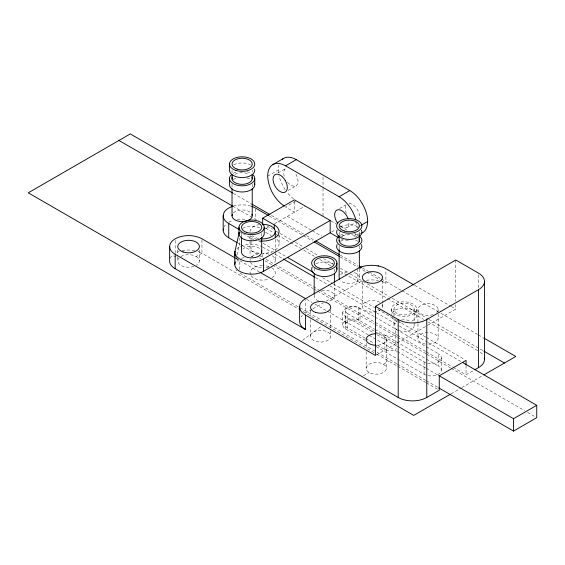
<?xml version="1.0" encoding="UTF-8"?>
<svg xmlns="http://www.w3.org/2000/svg" width="565" height="565" viewBox="0 0 565 565"><rect width="100%" height="100%" fill="white"/><g stroke="black" fill="none" stroke-linecap="round" stroke-linejoin="round"><path stroke-width="0.42" stroke-dasharray="2.83 2.12" d="M235.951 259.321L236.728 255.91M236.919 255.062L239.447 243.974L239.447 238.204M355.675 234.15L354.566 236.601L352.864 238.176M302.466 340.413L321.655 325.97M267.683 176.132L278.397 169.945A25.248 14.577 60 0 1 279.004 164.959M277.987 172.947L285.848 168.412A10.099 5.834 60 0 0 283.997 171.047L283.75 173.038A10.099 5.834 60 0 0 284.421 176.909M288.086 190.44L295.947 185.906M295.537 201.281L285.537 207.058L294.464 212.207L294.464 201.486M265.649 228.846L269.385 226.692M274.618 223.669L305.178 206.027M339.586 208.513L346.013 204.805M331.606 232.003L335.893 229.524M346.832 227.66L356.12 222.299M341.246 236.742L346.246 233.861M358.387 226.847L356.96 227.674A25.248 14.577 60 0 0 356.353 221.981M359.1 226.438L361.247 225.195M355.3 237.173L359.587 234.694M312.163 309.239L305.545 313.059L305.545 300.326M312.897 308.815L323.251 302.84M326.231 301.117L344.827 290.382L396.672 320.313M333.371 283.934L344.827 290.544L357.327 283.326A20.199 11.66 0 0 1 363.881 280.798M376.205 355.039L396.672 343.223M397.428 342.786L455.793 309.09L455.793 304.704M363.415 375.753L369.122 372.455M383.409 364.206L388.777 361.113M453.081 367.314L466.054 374.8L473.406 370.555M451.082 393.826L460.991 388.106M461.753 387.668L482.333 375.782M180.913 256.531A10.827 6.264 0 0 1 196.232 256.524L201.952 253.254L298.518 309.006M360.385 233.677L358.747 234.185L354.439 233.762M348.308 240.287L343.725 239.948L340.646 238.635M237.222 219.495L242.124 219.121A18.935 10.933 0 0 1 247.025 219.495M399.01 330.659L401.447 331.245A10.099 5.834 0 0 0 413.82 324.105M268.975 254.158L265.924 253.424A12.628 7.289 0 0 0 262.661 253.177M268.975 266.525L265.924 265.797A12.628 7.289 0 0 0 263.481 265.564M176.061 256.793L172.148 255.493A18.942 10.947 0 0 0 170.263 258.134M198.04 251.474L201.952 253.254L201.952 238.804M331.012 220.936L336.33 224.008M340.886 226.643L346.839 230.075M414.767 285.403L450.475 306.018M451.23 306.456L455.793 309.09M287.324 216.331L311.64 230.372M312.396 230.81L321.513 236.071M233.345 193.414L250.895 203.548M271.511 215.449L303.567 233.959M306.626 235.725L315.016 240.57M340.208 255.112L357.765 265.246M362.349 267.895L368.451 271.419M369.213 271.857L380.669 278.467M381.432 278.912L401.277 290.368M402.04 290.813L437.917 311.527M440.968 313.285L477.609 334.438M478.371 334.883L482.955 337.524M269.244 215.978L302.791 235.351M303.553 235.789L312.699 241.071M340.144 256.92L357.68 267.04M358.443 267.485L366.071 271.885M366.833 272.323L379.793 279.809M380.556 280.247L385.895 283.326L385.895 269.59M232.688 206.126L256.355 219.792M267.04 225.965L272.387 229.044M276.2 231.247L279.251 233.013M280.021 233.451L294.52 241.827M295.283 242.265L302.918 246.672M305.969 248.438L318.187 255.486M323.526 258.572L333.449 264.3M340.321 268.269L349.481 273.559M350.244 273.997L389.172 296.477M392.23 298.235L428.108 318.95M428.87 319.395L483.068 350.681M265.444 228.062L273.848 232.907M274.611 233.352L276.906 234.673M277.669 235.118L289.887 242.173M290.65 242.611L300.58 248.346M303.638 250.111L314.331 256.284M319.677 259.37L331.132 265.981M340.3 271.278L386.891 298.179M387.654 298.617L423.552 319.345M428.136 321.986L477.785 350.653M265.564 232.25L271.362 235.598M397.435 320.758L425.643 337.044M426.406 337.482L464.529 359.488M250.118 235.866L257.76 240.273M258.523 240.718L262.344 242.922M263.106 243.36L275.325 250.415M278.383 252.181L286.78 257.033M322.679 277.754L332.608 283.489M240.174 232.024L242.35 233.281M243.077 233.698L251.051 238.303A16.413 9.478 0 0 0 253.727 239.553M262.661 247.067L271.822 252.357M274.873 254.123L282.507 258.53M315.341 277.479L329.084 285.417M329.847 285.855L375.654 312.304M376.417 312.742L398.558 325.525M399.321 325.97L427.571 342.277M428.334 342.722L461.167 361.671M365.054 338.138L347.539 328.032L347.539 313.596A7.578 4.372 0 0 1 347.539 307.409A7.578 4.372 0 0 1 358.252 307.409L374.461 316.767M375.005 317.085L438.376 353.669L438.376 366.042A10.099 5.834 0 0 1 438.376 374.284A10.099 5.834 0 0 1 424.096 374.284L398.982 359.792M237.893 243.077L258.495 254.97M259.257 255.408L263.071 257.612M266.129 259.377L273.757 263.784M274.519 264.222L312.671 286.25M313.434 286.688L318.78 289.774M319.543 290.212L374.482 321.937M375.245 322.375L396.609 334.713M397.372 335.151L425.607 351.451M426.37 351.896L452.318 366.876M264.95 260.762L271.822 264.724M272.584 265.169L313.052 288.531M313.815 288.969L316.866 290.735M317.629 291.173L374.129 323.794M374.892 324.232L397.033 337.015M397.795 337.46L426.045 353.768M426.808 354.206L450.475 367.872M451.237 368.309L524.532 410.628M527.59 412.394L535.225 416.8M347.539 313.596L374.461 329.141M374.948 329.423L438.376 366.042M347.539 328.032A7.578 4.372 0 0 1 347.539 321.845A7.578 4.372 0 0 1 358.252 321.845L374.242 331.076M375.005 331.514L395.564 343.386A7.578 4.372 0 0 1 396.764 344.29M365.506 340.462L345.724 329.042A10.099 5.834 0 0 1 345.724 320.793A10.099 5.834 0 0 1 360.004 320.793L360.004 308.419A10.099 5.834 0 0 0 345.724 308.419A10.099 5.834 0 0 0 345.724 316.668L373.112 332.481M376.919 334.678L396.701 346.105M397.463 346.543L424.096 361.918A10.099 5.834 0 0 0 438.376 361.918A10.099 5.834 0 0 0 438.376 353.669M235.556 258.212L259.3 271.927M306.633 299.259L311.979 302.346M314.988 304.083L326.485 310.715M327.192 311.124L368.479 334.96M369.129 335.335L396.729 351.268M397.336 351.621L425.742 368.02M426.307 368.352L437.953 375.075M365.816 338.576L374.185 343.414M377.236 345.173L384.85 349.565A7.578 4.372 0 0 0 396.764 348.662M376.156 346.613L398.219 359.354M396.729 363.641L239.447 272.839A16.413 9.478 0 0 1 238.035 271.906M397.492 364.079L425.742 380.393M426.504 380.831L437.953 387.442M303.08 311.64L375.895 353.676M376.65 354.114L397.061 365.901M397.817 366.332L425.706 382.434M426.455 382.865L437.762 389.398M339.932 225.809L343.633 227.942L345.356 228.112A10.099 5.834 60 0 0 348.683 220.76M293.638 198.965L287.324 192.955M287.479 182.403L290.897 185.405L294.464 186.365A10.099 5.834 60 0 0 295.947 174.246L295.65 173.815M251.051 275.614L251.729 276.483A12.628 7.289 0 0 0 268.975 279.152M285.113 189.72L280.791 181.633L279.004 175.63M250.465 262.351L251.729 264.109A12.628 7.289 0 0 0 262.661 267.754M278.397 169.945L278.919 174.818M199.396 249.935L199.403 260.952M177.735 249.949L177.742 255.874M177.742 256.722L177.742 260.959M175.171 240.513L175.178 253.226A18.935 10.947 0 0 1 179.112 251.489M478.548 274.894L478.548 288.037M466.054 365.463L466.054 374.8M455.793 260.006L455.793 301.202M441.336 357.793L441.336 370.167M438.158 309.571L438.158 313.067M438.158 313.942L438.158 338.435M424.096 361.918L424.096 374.284M417.952 309.571L417.952 322.686M417.952 323.561L417.952 338.435M416.688 309.119A12.628 7.289 0 0 1 397.746 315.432A12.628 7.289 0 0 1 397.746 302.805A12.628 7.289 0 0 1 416.688 309.119L416.688 315.305M414.159 309.119A10.099 5.834 0 0 1 399.01 314.168A10.099 5.834 0 0 1 399.01 304.069A10.099 5.834 0 0 1 414.159 309.119L414.159 325.61M395.564 343.386L395.564 328.95A7.578 4.372 0 0 1 396.764 329.854M393.96 309.119L393.96 316.061M393.96 316.93L393.96 325.61M391.439 309.119L391.439 314.528M386.368 339.466L386.368 368.331A10.099 5.834 0 0 1 371.219 373.38A10.099 5.834 0 0 1 371.219 363.281A10.099 5.834 0 0 1 386.368 368.331M384.85 349.565L384.85 335.137A7.578 4.372 0 0 0 396.764 334.233M382.54 280.96L382.54 302.826M382.54 303.702L382.54 306.322M366.169 342.969L366.169 348.217M366.169 351.713L366.169 368.331M362.334 280.96L362.334 306.322M359.354 232.067L359.354 235.577M359.354 246.093L359.354 249.596M359.354 268.876L359.354 277.641M358.252 307.409L358.252 321.845M357.327 268.735L357.327 283.326M345.724 316.668L345.724 329.042M345.321 310.503L345.321 324.939M342.764 312.544L342.764 324.917M339.155 232.067L339.155 235.577M339.155 246.093L339.155 249.596M334.395 269.138L334.395 271.744M334.395 283.03L334.395 296.053M330.758 309.98L330.758 330.094M330.758 330.97L330.758 336.217M323.032 176.852L323.032 187.382M323.032 188.258L323.032 216.331M314.197 268.276L314.197 270.875M310.559 309.98L310.559 316.103M310.559 319.599L310.559 336.217M279.075 234.906L279.075 243.974M275.282 239.475L275.282 250.846M275.282 251.722L275.282 260.465M262.661 254.49L262.661 257.788M261.715 233.303L261.715 236.714M255.514 208.895L255.514 218.966M252.23 170.22L252.23 171.972M252.23 184.239L252.23 186.867M251.051 238.303L251.051 240.775M251.051 241.601L251.051 250.676A16.413 9.478 0 0 0 261.807 253.438M250.034 235.979L250.034 256.093M241.516 233.303L241.516 235.859M239.447 269.54L239.447 260.465A16.413 9.478 0 0 1 235.513 256.814M232.024 170.22L232.024 172.848M232.024 184.239L232.024 187.742M377.145 333.661A10.099 5.834 0 0 1 386.354 339.72A10.099 5.834 0 0 1 376.269 345.3M366.381 280.311A20.199 11.66 0 0 1 378.522 280.614M381.707 281.476A20.199 11.66 0 0 1 385.895 283.326M313.519 332.093A10.099 5.834 0 0 1 330.151 334.226A10.099 5.834 0 0 1 319.776 342.03A10.099 5.834 0 0 1 311.908 333.301M480.292 352.242A20.199 11.66 0 0 1 482.927 354.877M233.38 206.091A18.935 10.933 0 0 1 237.222 205.229L242.124 204.855A18.935 10.933 0 0 1 250.874 206.091M233.38 212.871A10.099 5.834 0 0 1 250.874 212.871M354.304 272.591A10.099 5.834 0 0 1 356.395 281.766A10.099 5.834 0 0 1 340.511 280.558M340.511 274.724A10.099 5.834 0 0 1 349.255 271.807M301.166 316.901A20.199 11.66 0 0 1 302.339 315.531M433.108 314.62A10.099 5.834 0 0 1 418.107 310.581A10.099 5.834 0 0 1 429.81 303.829A10.099 5.834 0 0 1 436.802 312.487M425.438 344.064A10.099 5.834 0 0 1 420.318 334.685A10.099 5.834 0 0 1 437.211 335.97A10.099 5.834 0 0 1 428.051 344.262M382.194 304.81A10.099 5.834 0 0 1 382.194 307.833M381.184 309.239A10.099 5.834 0 0 1 366.643 311.103A10.099 5.834 0 0 1 364.7 302.572A10.099 5.834 0 0 1 379.581 302.197M396.92 329.734A10.099 5.834 0 0 1 396.92 321.485M401.447 319.981A10.099 5.834 0 0 1 411.207 321.485M223.832 227.229A18.935 10.933 0 0 1 226.805 223.634M228.733 222.328A18.935 10.933 0 0 1 232.66 220.59M182.107 250.683A18.935 10.947 0 0 1 195.038 250.676M196.232 256.524A10.827 6.264 0 0 1 196.232 265.38M193.986 266.376A10.827 6.264 0 0 1 180.913 265.388A10.827 6.264 0 0 1 179.197 257.831M233.797 164.789A12.628 7.289 0 0 1 250.45 164.789M340.328 235.21A12.628 7.289 0 0 1 342.941 234.051M355.569 234.051A12.628 7.289 0 0 1 358.182 235.21M340.328 241.396A12.628 7.289 0 0 1 342.941 240.238M355.569 240.238A12.628 7.289 0 0 1 358.182 241.396M342.115 236.241A10.099 5.834 0 0 1 356.395 236.241M391.87 313.42A12.628 7.289 0 0 1 411.751 309.521A12.628 7.289 0 0 1 410.374 321.612M400.797 322.347A12.628 7.289 0 0 1 399.229 322.036M397.054 321.365A12.628 7.289 0 0 1 392.195 317.791M340.328 226.968A12.628 7.289 0 0 1 358.182 226.968M233.197 173.363A12.628 7.289 0 0 1 237.293 171.781M246.962 171.781A12.628 7.289 0 0 1 251.051 173.363M233.197 179.543A12.628 7.289 0 0 1 237.293 177.968M246.962 177.968A12.628 7.289 0 0 1 250.45 179.218M234.984 174.394A10.099 5.834 0 0 1 249.271 174.394M271.588 267.683A12.628 7.289 0 0 1 271.588 277.994M250.465 274.724A12.628 7.289 0 0 1 262.661 265.55M236.841 270.875A16.413 9.478 0 0 1 235.888 269.766M236.841 261.397A16.413 9.478 0 0 1 238.72 259.886M241.41 258.473A16.413 9.478 0 0 1 244.377 257.485M251.051 256.658A16.413 9.478 0 0 1 252.767 256.715M259.257 257.93A16.413 9.478 0 0 1 260.698 258.473M236.841 249.031A16.413 9.478 0 0 1 239.447 247.067M240.725 246.404A16.413 9.478 0 0 1 262.04 246.728M258.608 238.508A12.628 7.289 0 0 1 252.315 235.782M250.034 231.601A12.628 7.289 0 0 1 259.392 224.566M272.33 255.783A12.628 7.289 0 0 1 273.594 264.109M268.975 266.779A12.628 7.289 0 0 1 263.481 267.739M250.034 260.465A12.628 7.289 0 0 1 250.224 259.201M251.729 256.821A12.628 7.289 0 0 1 259.392 253.424M321.683 290.417A10.099 5.834 0 0 1 333.929 294.301A10.099 5.834 0 0 1 327.749 301.533M318.505 300.827A10.099 5.834 0 0 1 314.536 294.542M315.969 263.77A12.628 7.289 0 0 1 333.223 264.095M346.31 213.28A10.099 5.834 60 0 1 346.31 205.031M348.923 203.52A10.099 5.834 60 0 1 358.683 212.172L359.397 214.573A10.099 5.834 60 0 1 359.397 218.839M260.945 241.029A16.413 9.478 0 0 1 259.243 240.874M276.871 239.235A16.413 9.478 0 0 1 262.661 253.452M242.865 249.151A10.099 5.834 0 0 1 260.359 249.151M242.689 228.359A12.628 7.289 0 0 1 259.942 228.034"/><path stroke-width="0.85" d="M169.627 246.559L169.613 260.966A18.942 10.947 0 0 0 175.164 268.714L398.205 397.478A20.199 11.66 0 0 0 426.773 397.478L439.266 390.267L439.266 375.831L466.054 360.371L466.054 364.616M175.171 268.714L175.171 254.292L305.545 329.557L305.545 315.122A20.199 11.66 0 0 1 305.545 298.631L357.327 268.735A20.199 11.66 0 0 1 376.841 265.712L379.341 266.207A20.199 11.66 0 0 1 385.895 268.735L414.004 284.965M282.38 159.266A25.248 14.577 60 0 1 296.251 159.634L349.82 190.56A25.248 14.577 60 0 1 367.674 221.487C367.54 226.092 366 231.968 361.07 233.472M237.131 242.632L228.733 237.787A18.935 10.933 0 0 1 223.189 230.061L223.189 215.788L223.832 212.956A18.935 10.933 0 0 1 232.66 206.317M223.189 230.061L223.429 229.009M338.357 237.554L330.179 232.829L263.516 271.313A16.83 9.718 0 0 1 245.175 273.418A16.83 9.718 0 0 1 234.779 264.441L234.779 252.068L239.256 232.455M234.779 264.441L235.365 261.885M272.916 164.57L283.63 158.384M284.266 206.126C274.541 199.431 268.276 187.905 267.683 176.132A25.248 14.577 60 0 1 285.537 165.82L296.251 159.634M262.661 224.799L262.661 218.203L294.464 199.84L330.179 220.456L330.179 232.829M285.537 165.82L339.106 196.747L349.82 190.56M234.779 252.068A16.83 9.718 0 0 0 245.175 261.044A16.83 9.718 0 0 0 263.516 258.94L330.179 220.456M361.247 225.195L367.674 221.487M378.077 265.96L378.493 265.72M305.545 315.122L375.443 355.477L375.443 306.392L455.793 260.006L478.548 273.142A20.199 11.66 0 0 1 478.548 289.64L478.548 367.589L474.875 369.708M375.443 306.392L398.205 319.536A20.199 11.66 0 0 0 426.773 319.536L478.548 289.64M450.326 394.264L413.735 415.388L28.25 192.827L130.289 133.919L232.575 192.976M483.859 374.906L515.774 356.48L483.718 337.969M438.715 375.513L513.536 418.714L536.75 405.31L536.75 417.683L513.536 431.081L438.715 387.887M251.665 203.993L269.985 214.566M315.786 241.008L339.445 254.674M359.291 266.129L361.586 267.45M268.481 215.54L255.514 208.054A18.935 10.933 0 0 0 251.595 206.317M314.225 241.954L339.388 256.475M262.661 218.203L274.265 224.905A16.413 9.478 0 0 1 277.471 235.683A16.413 9.478 0 0 1 260.945 241.029M118.954 140.466L232.688 206.126M483.831 351.126L504.439 363.02M223.189 215.788A18.935 10.933 0 0 0 228.733 223.521L239.426 229.694M287.543 257.471L313.511 272.464M283.277 258.968L314.578 277.041M462.693 362.553L536.75 405.31M235.556 258.212L201.952 238.804A18.935 10.947 0 0 0 175.178 238.826A18.935 10.968 0.2 0 0 175.178 254.292M259.999 272.323L305.87 298.814M305.545 329.557L303.808 328.463A20.199 11.66 0 0 1 299.627 321.365L299.627 306.873M513.536 418.714L513.536 431.081M484.466 281.391L484.466 359.34M426.773 319.536L426.773 397.478M398.205 319.536L398.205 397.478M359.354 235.577L359.354 241.707M359.354 250.472L359.354 268.001M339.155 235.577L339.155 240.831M339.155 249.596L339.155 277.641A10.099 5.834 0 0 0 339.501 279.145M336.917 263.064A12.628 7.289 0 0 1 317.982 269.378A12.628 7.289 0 0 1 317.982 256.75A12.628 7.289 0 0 1 336.917 263.064L336.917 269.251M334.395 273.481L334.395 282.161M314.197 273.481L314.197 294.316M275.282 231.601L275.282 237.724M274.265 224.905L274.265 229.03M264.236 227.328A12.628 7.289 0 0 1 245.302 233.642A12.628 7.289 0 0 1 245.302 221.014A12.628 7.289 0 0 1 264.236 227.328L264.236 233.514A12.628 7.289 0 0 1 250.514 240.775A12.628 7.289 0 0 1 239.179 232.243M263.516 258.94L263.516 271.313M261.715 237.568L261.715 252.068M254.751 178.512L254.751 184.698M252.23 174.599L252.23 178.978M252.23 188.618L252.23 215.788M241.516 236.714L241.516 252.068A10.099 5.834 0 0 0 252.929 257.852A10.099 5.834 0 0 0 261.369 250.563M238.988 227.328L238.988 233.514M232.024 174.599L232.024 178.978M232.024 188.618L232.024 215.788M229.503 164.083L229.503 170.27A12.628 7.289 0 0 0 243.225 177.53A12.628 7.289 0 0 0 254.561 168.999M229.503 178.512L229.503 184.698A12.628 7.289 0 0 0 243.225 191.959A12.628 7.289 0 0 0 254.561 183.434M228.733 223.521L228.733 237.787M376.269 345.3A10.099 5.834 0 0 1 366.169 339.466A10.099 5.834 0 0 1 376.269 333.64M484.297 357.815A20.199 11.66 0 0 1 478.548 367.589M251.884 214.276A10.099 5.834 0 0 1 247.915 220.569M247.173 220.837A10.099 5.834 0 0 1 245.577 221.268M244.744 221.423A10.099 5.834 0 0 1 232.37 214.276M359.015 238.854A10.099 5.834 0 0 1 350.575 246.149A10.099 5.834 0 0 1 339.155 240.365M361.452 244.666A12.628 7.289 0 0 1 349.255 253.84A12.628 7.289 0 0 1 337.058 244.666M358.923 235.676A12.628 7.289 0 0 1 358.443 245.365A12.628 7.289 0 0 1 341.719 246.213A12.628 7.289 0 0 1 338.322 236.721M361.452 230.23A12.628 7.289 0 0 1 349.255 239.405A12.628 7.289 0 0 1 337.058 230.23M251.884 177.007A10.099 5.834 0 0 1 242.124 184.345A10.099 5.834 0 0 1 232.37 177.007M253.064 174.868A12.628 7.289 0 0 1 242.124 185.807A12.628 7.289 0 0 1 231.191 174.868M261.009 238.833A12.628 7.289 0 0 0 274.618 233.945A12.628 7.289 0 0 0 268.975 225.294L265.924 224.566A12.628 7.289 0 0 0 262.661 224.312M235.202 256.22A16.413 9.478 0 0 1 235.202 251.312M336.486 267.365A12.628 7.289 0 0 1 324.296 276.539A12.628 7.289 0 0 1 312.099 267.365M337.686 223.302A10.099 5.834 60 0 1 336.733 210.166L338.209 209.707A10.099 5.834 60 0 1 347.969 218.358M339.106 196.747A25.248 14.577 60 0 1 355.816 219.75M285.233 180.433L283.75 178.265A10.099 5.834 60 0 0 273.149 177.855A10.099 5.834 60 0 0 281.419 192.185A10.099 5.834 60 0 0 286.37 182.792L285.233 180.433M315.609 312.403A10.099 5.834 0 0 0 330.758 307.353A10.099 5.834 0 0 0 315.609 302.303A10.099 5.834 0 0 0 315.609 312.403M237.074 169.133A10.099 5.834 0 0 0 252.23 164.083A10.099 5.834 0 0 0 237.074 159.033A10.099 5.834 0 0 0 237.074 169.133M344.205 230.986A10.099 5.834 0 0 0 359.354 225.936A10.099 5.834 0 0 0 344.205 220.887A10.099 5.834 0 0 0 344.205 230.986M367.384 282.507A10.099 5.834 0 0 0 382.54 277.457A10.099 5.834 0 0 0 367.384 272.408A10.099 5.834 0 0 0 367.384 282.507M183.145 251.976A10.827 6.264 0 0 0 199.389 246.545A10.827 6.264 0 0 0 183.145 241.135A10.827 6.264 0 0 0 183.145 251.976M235.817 170.397A12.628 7.289 0 0 0 254.751 164.083A12.628 7.289 0 0 0 235.817 157.769A12.628 7.289 0 0 0 235.817 170.397M340.328 231.085A12.628 7.289 0 0 0 361.452 227.822A12.628 7.289 0 0 0 345.985 218.895A12.628 7.289 0 0 0 340.328 231.085M319.246 268.114A10.099 5.834 0 0 0 334.395 263.064A10.099 5.834 0 0 0 319.246 258.014A10.099 5.834 0 0 0 319.246 268.114M246.566 232.377A10.099 5.834 0 0 0 261.715 227.328A10.099 5.834 0 0 0 246.566 222.278A10.099 5.834 0 0 0 246.566 232.377"/></g></svg>
